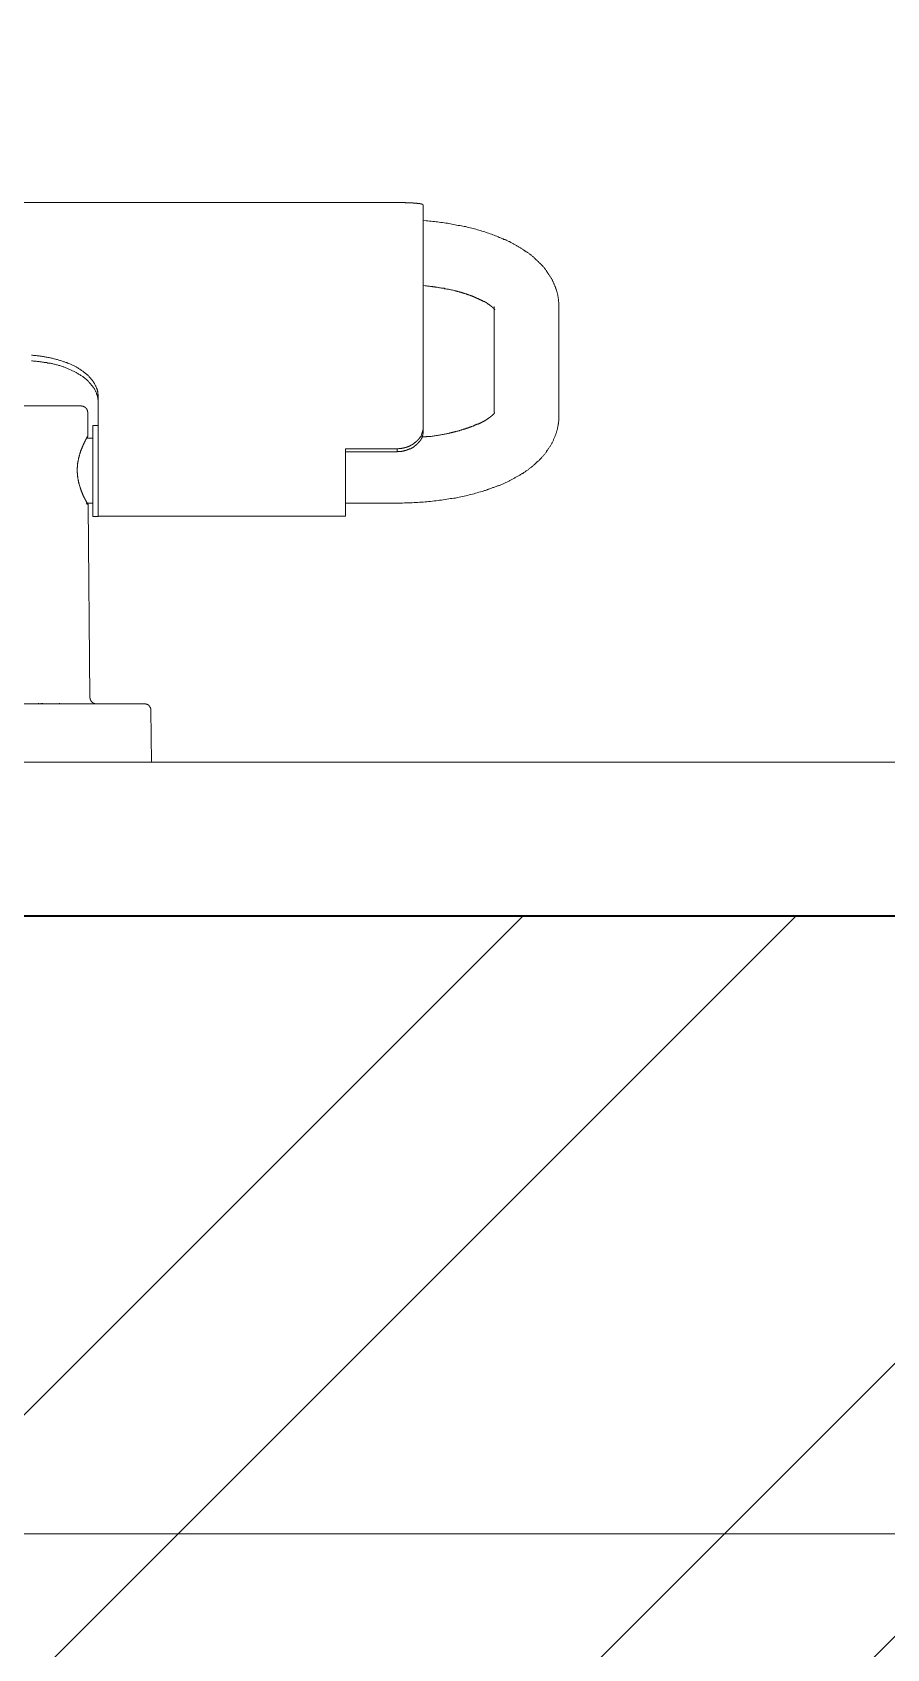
# Model space of a CAD drawing. Header units: millimetres. Extents: x -8913 to 62688, y -13000 to 43000.
# Drawn here: x 12871.2 to 13009.4, y 15881.4 to 16143 of the extents above; entities that cross this region are included whole.
import ezdxf
from ezdxf.xclip import XClip

# ---------------------------------------------------------------- set-up
doc = ezdxf.new("R2010")
doc.units = ezdxf.units.MM
doc.header["$MEASUREMENT"] = 0
doc.header["$XCLIPFRAME"] = 0
doc.linetypes.add('1735 X DT-5BR-Grids$0$CENTER2', pattern=[28.575, 19.05, -3.175, 3.175, -3.175])
for name, color, linetype, lineweight in [('1735 X DT-5BR-GFP$0$F--BLOCKWALL-3--HOLLOW', 3, 'Continuous', 35), ('1735 X DT-5BR-GFP$0$F--BLOCKWALL-HATCH--HOLLOW', 251, 'Continuous', 13), ('1735 X DT-5BR-GFP$0$M--PLASTER-0', 8, 'Continuous', 9), ('1735 X DT-5BR-GFP-Ext$0$A-HATCH ID PAVING', 251, 'Continuous', 0), ('1735 X DT-5BR-Grids$0$03--GRID', 252, '1735 X DT-5BR-Grids$0$CENTER2', 5), ('N--DRAINPOINT', 251, 'Continuous', 18), ('N--SANITARY-1', 9, 'Continuous', 18), ('Z--X-REF', 7, 'Continuous', 0)]:
    doc.layers.add(name, color=color, linetype=linetype, lineweight=lineweight)

# ---------------------------------------------------------------- blocks, each defined once
blk = doc.blocks.new('1735 X DT-5BR-GFP')
at = {"layer": '1735 X DT-5BR-GFP$0$F--BLOCKWALL-HATCH--HOLLOW'}
h = blk.add_hatch(dxfattribs=at)
h.set_pattern_fill('ANSI32', color=256, scale=250, style=0)
h.paths.add_polyline_path([(14750, 16000), (10250, 16000), (10250, 16100), (10050, 16100), (10050, 15700), (10250, 15700), (10250, 15800), (14750, 15800)])
at = {"layer": '1735 X DT-5BR-GFP$0$F--BLOCKWALL-3--HOLLOW'}
blk.add_lwpolyline([(10250, 16100), (10250, 16000), (14750, 16000)], dxfattribs=at)
at = {"layer": '1735 X DT-5BR-GFP$0$M--PLASTER-0'}
blk.add_lwpolyline([(14725, 17149.87), (14725, 16625), (13825, 16624.87), (13825, 16024.87), (11575, 16024.87), (11575, 16650)], dxfattribs=at)
blk = doc.blocks.new('1735 X DT-5BR-Grids')
at = {"layer": '1735 X DT-5BR-Grids$0$03--GRID', "ltscale": 50}
blk.add_line((-2878.651, 15899.999), (20742.863, 15899.999), dxfattribs=at)
blk = doc.blocks.new('1735 X DT-5BR-GFP-Ext')
at = {"layer": '1735 X DT-5BR-GFP-Ext$0$A-HATCH ID PAVING'}
h = blk.add_hatch(dxfattribs=at)
h.set_pattern_fill('AR-HBONE', color=253, scale=25)
h.paths.add_polyline_path([(2100, 19999.58), (3000, 19999.58), (3000, 24500), (7500, 24500), (7500.02, 22800), (10400.01, 22800), (15000, 22800), (15000.01, 6450), (10000, 6450), (10000, 5850), (7500, 5850), (7500, 8000), (3000, 7999.96), (2999.93, 15300.01), (2450.04, 15299.99), (2450, 16500), (3000, 16500), (3000, 18600), (2100, 18600)], flags=16)
h.paths.add_polyline_path([(1799.76, 23300.04), (200, 23300.04), (200, 14350), (1950, 14350), (1949.98, 6399.65), (6400, 6400), (6400, 200), (7350, 200), (9650, 200.01), (10000, 200.01), (10000, 4650), (15000, 4650), (15000.02, 299.76), (15500.02, 299.84), (15875.02, 299.9), (17450, 299.76), (17450, 1606.82), (16050, 1606.82), (16050, 23850), (8550, 23850), (8550, 25550), (2950, 25550), (2950, 26700), (2900, 26700), (2900, 26800), (2000, 26800), (2000, 26700), (2000, 26700), (1950, 26700), (1950, 23300.13)])
blk = doc.blocks.new('A$C491B616C')
at = {"lineweight": 9, "ltscale": 5}
for points in [[(-35.2, 0), (-35.03, -13.64)], [(-35.2, 0), (32.71, 0)], [(-35.03, -13.64), (-35.03, -13.73), (-35.03, -13.81), (-35.03, -13.9), (-35.03, -13.98), (-35.03, -14.07), (-35.03, -14.15), (-34.94, -14.15), (-34.94, -14.24), (-34.94, -14.32), (-34.86, -14.41), (-34.86, -14.5), (-34.77, -14.5), (-34.77, -14.58), (-34.77, -14.67), (-34.69, -14.67), (-34.69, -14.75), (-34.6, -14.75), (-34.6, -14.84), (-34.52, -14.84), (-34.52, -14.92), (-34.43, -14.92), (-34.43, -15.01), (-34.35, -15.01), (-34.26, -15.09), (-34.18, -15.09), (-34.18, -15.18), (-34.09, -15.18), (-34, -15.18), (-33.92, -15.26), (-33.83, -15.26), (-33.75, -15.26), (-33.66, -15.26), (-33.66, -15.35), (-33.58, -15.35), (-33.49, -15.35), (-33.41, -15.35), (-33.32, -15.35)], [(-1.2, -15.35), (-33.32, -15.35)], [(-19.01, -17.05), (-19.01, -16.97), (-19.01, -16.88), (-19.01, -16.8), (-19.09, -16.8), (-19.09, -16.71), (-19.09, -16.63), (-19.09, -16.54), (-19.09, -16.46), (-19.18, -16.46), (-19.18, -16.37), (-19.18, -16.29), (-19.26, -16.29), (-19.26, -16.2), (-19.26, -16.12), (-19.35, -16.12), (-19.35, -16.03), (-19.44, -15.95), (-19.44, -15.86), (-19.52, -15.86), (-19.52, -15.78), (-19.61, -15.78), (-19.69, -15.69), (-19.78, -15.69), (-19.78, -15.6), (-19.86, -15.6), (-19.86, -15.52), (-19.95, -15.52), (-20.03, -15.52), (-20.12, -15.43), (-20.2, -15.43), (-20.29, -15.43), (-20.29, -15.35), (-20.37, -15.35), (-20.46, -15.35), (-20.54, -15.35), (-20.63, -15.35), (-20.71, -15.35)], [(-11, -15.52), (-11, -15.35)], [(-6.57, -15.52), (-6.57, -15.35)], [(-6.23, -15.52), (-6.23, -15.35)], [(-5.46, -15.52), (-5.46, -15.35)], [(-19.01, -17.05), (-18.58, -67.53)], [(-21.14, -64.64), (-86.15, -64.64)], [(-86.15, -64.64), (-86.15, -82.37)], [(-19.78, -64.55), (-21.14, -64.55)], [(-21.14, -76.57), (-21.14, -64.55)], [(-19.78, -88.43), (-19.78, -64.55)], [(-18.5, -67.53), (-18.58, -67.45), (-18.58, -67.53), (-18.5, -67.53), (-18.5, -67.62), (-18.41, -67.62), (-18.41, -67.7), (-18.41, -67.79), (-18.33, -67.79), (-18.33, -67.88), (-18.33, -67.96), (-18.24, -67.96), (-18.24, -68.05), (-18.16, -68.13), (-18.16, -68.22), (-18.07, -68.3), (-18.07, -68.39), (-18.07, -68.47), (-17.99, -68.47), (-17.99, -68.56), (-17.9, -68.64), (-17.9, -68.73), (-17.82, -68.81), (-17.82, -68.9), (-17.73, -68.9), (-17.73, -68.98), (-17.73, -69.07), (-17.65, -69.16), (-17.65, -69.24), (-17.56, -69.32), (-17.56, -69.41), (-17.56, -69.49), (-17.48, -69.49), (-17.48, -69.58), (-17.39, -69.67), (-17.39, -69.75), (-17.39, -69.84), (-17.3, -69.92), (-17.22, -70.01), (-17.22, -70.09), (-17.22, -70.18), (-17.14, -70.26), (-17.14, -70.35), (-17.05, -70.43), (-17.05, -70.52), (-17.05, -70.6), (-16.97, -70.69), (-16.97, -70.78), (-16.88, -70.86), (-16.88, -70.94), (-16.88, -71.03), (-16.79, -71.12), (-16.79, -71.2), (-16.71, -71.29), (-16.71, -71.37), (-16.71, -71.46), (-16.62, -71.54), (-16.62, -71.71), (-16.54, -71.8), (-16.54, -71.88), (-16.54, -71.97), (-16.45, -72.05), (-16.45, -72.14), (-16.45, -72.22), (-16.37, -72.4), (-16.37, -72.48), (-16.37, -72.57), (-16.28, -72.65), (-16.28, -72.74), (-16.28, -72.82), (-16.2, -72.99), (-16.2, -73.08), (-16.2, -73.16), (-16.11, -73.25), (-16.11, -73.42), (-16.11, -73.5), (-16.03, -73.59), (-16.03, -73.67), (-16.03, -73.85), (-16.03, -73.93), (-15.94, -74.01), (-15.94, -74.19), (-15.94, -74.27), (-15.94, -74.36), (-15.86, -74.53), (-15.86, -74.61), (-15.86, -74.7), (-15.86, -74.87), (-15.86, -74.95), (-15.77, -75.04), (-15.77, -75.21), (-15.77, -75.29), (-15.77, -75.38), (-15.77, -75.55), (-15.77, -75.64), (-15.77, -75.72), (-15.77, -75.89), (-15.77, -75.98), (-15.69, -76.06), (-15.69, -76.23), (-15.69, -76.32), (-15.69, -76.49), (-15.69, -76.57), (-15.69, -76.66), (-15.69, -76.83), (-15.69, -76.92), (-15.69, -77), (-15.69, -77.17), (-15.69, -77.26), (-15.69, -77.43), (-15.77, -77.51), (-15.77, -77.6), (-15.77, -77.77), (-15.77, -77.85), (-15.77, -77.94), (-15.77, -78.11), (-15.77, -78.19), (-15.77, -78.28), (-15.77, -78.45), (-15.86, -78.53), (-15.86, -78.62), (-15.86, -78.79), (-15.86, -78.88), (-15.86, -78.96), (-15.94, -79.13), (-15.94, -79.22), (-15.94, -79.3), (-15.94, -79.39), (-16.03, -79.56), (-16.03, -79.64), (-16.03, -79.73), (-16.03, -79.9), (-16.11, -79.98), (-16.11, -80.07), (-16.11, -80.15), (-16.2, -80.24), (-16.2, -80.41), (-16.2, -80.49), (-16.28, -80.58), (-16.28, -80.67), (-16.28, -80.75), (-16.37, -80.92), (-16.37, -81.01), (-16.37, -81.09), (-16.45, -81.18), (-16.45, -81.26), (-16.45, -81.35), (-16.54, -81.43), (-16.54, -81.6), (-16.54, -81.69), (-16.62, -81.77), (-16.62, -81.86), (-16.71, -81.95), (-16.71, -82.03), (-16.71, -82.12), (-16.79, -82.2), (-16.79, -82.29), (-16.79, -82.37), (-16.88, -82.46), (-16.88, -82.54), (-16.97, -82.63), (-16.97, -82.71), (-16.97, -82.8), (-17.05, -82.88), (-17.05, -82.97), (-17.14, -83.05), (-17.14, -83.14), (-17.14, -83.22), (-17.22, -83.22), (-17.22, -83.31), (-17.22, -83.4), (-17.3, -83.48), (-17.3, -83.56), (-17.39, -83.65), (-17.39, -83.74), (-17.48, -83.82), (-17.48, -83.91), (-17.48, -83.99), (-17.56, -83.99), (-17.56, -84.08), (-17.65, -84.16), (-17.65, -84.25), (-17.73, -84.33), (-17.73, -84.42), (-17.73, -84.5), (-17.82, -84.5), (-17.82, -84.59), (-17.82, -84.67), (-17.9, -84.67), (-17.9, -84.76), (-17.99, -84.84), (-17.99, -84.93), (-17.99, -85.01), (-18.07, -85.01), (-18.07, -85.1), (-18.07, -85.19), (-18.16, -85.19), (-18.16, -85.27), (-18.16, -85.36), (-18.24, -85.36), (-18.24, -85.44), (-18.24, -85.53), (-18.33, -85.53), (-18.33, -85.61), (-18.41, -85.61), (-18.41, -85.7)], [(-99.69, -68.05), (-100.72, -68.05), (-101.14, -68.05), (-101.65, -68.13), (-102.17, -68.13), (-102.68, -68.13), (-103.1, -68.13), (-103.61, -68.13), (-104.13, -68.22), (-104.64, -68.22), (-105.06, -68.22), (-105.57, -68.3), (-106.08, -68.3), (-106.51, -68.3), (-107.02, -68.39), (-107.53, -68.39), (-107.96, -68.47), (-108.47, -68.47), (-108.98, -68.56), (-109.41, -68.64), (-109.92, -68.64), (-110.43, -68.73), (-110.86, -68.81), (-111.37, -68.81), (-111.79, -68.9), (-112.3, -68.98), (-112.73, -69.07), (-113.24, -69.16), (-113.67, -69.24), (-114.09, -69.32), (-114.6, -69.41), (-115.03, -69.41), (-115.54, -69.58), (-115.97, -69.67), (-116.39, -69.75), (-116.82, -69.84), (-117.33, -69.92), (-117.76, -70.01), (-118.18, -70.09), (-118.61, -70.26), (-119.04, -70.35), (-119.46, -70.43), (-119.89, -70.52), (-120.31, -70.69), (-120.74, -70.78), (-121.17, -70.94), (-121.59, -71.03), (-122.02, -71.12), (-122.27, -71.2), (-122.44, -71.29), (-122.61, -71.37), (-122.87, -71.37), (-123.04, -71.46), (-123.3, -71.54), (-123.47, -71.63), (-123.64, -71.71), (-123.89, -71.71), (-124.06, -71.8), (-124.23, -71.88), (-124.49, -71.97), (-124.66, -72.05), (-124.83, -72.14), (-125.08, -72.14), (-125.26, -72.22), (-125.43, -72.31), (-125.68, -72.4), (-125.85, -72.48), (-126.02, -72.57), (-126.19, -72.65), (-126.45, -72.74), (-126.62, -72.74), (-126.79, -72.82), (-126.96, -72.91), (-127.13, -72.99), (-127.39, -73.08), (-127.55, -73.16), (-127.73, -73.25), (-127.9, -73.33), (-128.07, -73.42), (-128.24, -73.5), (-128.49, -73.59), (-128.66, -73.67), (-128.83, -73.76), (-129.01, -73.85), (-129.18, -73.93), (-129.34, -74.01), (-129.51, -74.1), (-129.69, -74.19), (-129.86, -74.27), (-130.03, -74.36), (-130.2, -74.44), (-130.37, -74.53), (-130.54, -74.61), (-130.71, -74.78), (-130.88, -74.87), (-131.05, -74.95), (-131.22, -75.04), (-131.39, -75.12), (-131.56, -75.21), (-131.73, -75.29), (-131.9, -75.38), (-132.07, -75.55), (-132.24, -75.64), (-132.41, -75.72), (-132.5, -75.81), (-132.67, -75.89), (-132.84, -75.98), (-133.01, -76.15), (-133.18, -76.23), (-133.35, -76.32), (-133.44, -76.4), (-133.61, -76.57), (-133.78, -76.66), (-133.95, -76.74), (-134.12, -76.83), (-134.2, -77), (-134.37, -77.08), (-134.54, -77.17), (-134.63, -77.34), (-134.8, -77.43), (-134.97, -77.51), (-135.14, -77.68), (-135.22, -77.77), (-135.39, -77.85), (-135.48, -78.02), (-135.65, -78.11), (-135.82, -78.19), (-135.91, -78.36), (-136.08, -78.45), (-136.25, -78.62), (-136.33, -78.7), (-136.5, -78.88), (-136.59, -78.96), (-136.76, -79.13), (-136.84, -79.22), (-137.01, -79.3), (-137.1, -79.47), (-137.27, -79.64), (-137.35, -79.73), (-137.52, -79.9), (-137.61, -79.98), (-137.69, -80.15), (-137.86, -80.24), (-137.95, -80.41), (-138.12, -80.49), (-138.21, -80.67), (-138.29, -80.84), (-138.46, -80.92), (-138.55, -81.09), (-138.63, -81.26), (-138.8, -81.35), (-138.89, -81.52), (-138.97, -81.69), (-139.06, -81.77), (-139.23, -81.95), (-139.31, -82.12), (-139.4, -82.29), (-139.48, -82.37), (-139.57, -82.54), (-139.65, -82.71), (-139.74, -82.88), (-139.91, -82.97), (-139.99, -83.14), (-140.08, -83.31), (-140.17, -83.48), (-140.25, -83.65), (-140.34, -83.82), (-140.42, -83.91), (-140.51, -84.08), (-140.59, -84.25), (-140.68, -84.42), (-140.76, -84.59), (-140.76, -84.76), (-140.85, -84.93), (-140.93, -85.1), (-141.02, -85.27), (-141.1, -85.44), (-141.1, -85.61), (-141.19, -85.78), (-141.27, -85.95), (-141.36, -86.12), (-141.36, -86.29), (-141.44, -86.47), (-141.53, -86.63), (-141.53, -86.81), (-141.61, -86.97), (-141.61, -87.15), (-141.7, -87.32), (-141.78, -87.49), (-141.78, -87.66), (-141.78, -87.83), (-141.87, -88), (-141.87, -88.25), (-141.96, -88.43), (-141.96, -88.6), (-141.96, -88.77), (-142.04, -88.94), (-142.04, -89.11), (-142.04, -89.28), (-142.04, -89.45), (-142.13, -89.71), (-142.13, -89.88), (-142.13, -90.05), (-142.13, -90.22), (-142.13, -90.39), (-142.13, -90.56), (-142.13, -90.98)], [(-86.15, -68.05), (-99.69, -68.05)], [(-18.24, -68.05), (-19.78, -68.05)], [(-21.14, -85.78), (-21.14, -76.57)], [(-106.51, -86.55), (-106.51, -86.47), (-106.51, -86.38), (-106.43, -86.38), (-106.43, -86.29), (-106.43, -86.21), (-106.43, -86.12), (-106.43, -86.04), (-106.43, -85.95), (-106.43, -85.87), (-106.34, -85.87), (-106.34, -85.78), (-106.34, -85.7), (-106.34, -85.61), (-106.34, -85.53), (-106.26, -85.53), (-106.26, -85.44), (-106.26, -85.36), (-106.26, -85.27), (-106.17, -85.27), (-106.17, -85.19), (-106.17, -85.1), (-106.08, -85.01), (-106.08, -84.93), (-106, -84.93), (-106, -84.84), (-106, -84.76), (-105.91, -84.76), (-105.91, -84.67), (-105.83, -84.59), (-105.83, -84.5), (-105.74, -84.5)], [(-99.69, -82.37), (-99.86, -82.37), (-99.95, -82.37), (-100.12, -82.46), (-100.21, -82.46), (-100.29, -82.46), (-100.38, -82.46), (-100.46, -82.46), (-100.55, -82.46), (-100.63, -82.46), (-100.72, -82.46), (-100.8, -82.46), (-100.89, -82.54), (-100.97, -82.54), (-101.06, -82.54), (-101.14, -82.54), (-101.23, -82.54), (-101.32, -82.54), (-101.4, -82.54), (-101.4, -82.63), (-101.48, -82.63), (-101.57, -82.63), (-101.65, -82.63), (-101.74, -82.63), (-101.74, -82.71), (-101.82, -82.71), (-101.91, -82.71), (-102, -82.71), (-102.08, -82.71), (-102.08, -82.8), (-102.17, -82.8), (-102.25, -82.8), (-102.34, -82.8), (-102.34, -82.88), (-102.42, -82.88), (-102.51, -82.88), (-102.59, -82.97), (-102.68, -82.97), (-102.76, -82.97), (-102.76, -83.05), (-102.85, -83.05), (-102.93, -83.05), (-103.02, -83.14), (-103.1, -83.14), (-103.19, -83.22), (-103.27, -83.22), (-103.27, -83.31), (-103.36, -83.31), (-103.44, -83.31), (-103.44, -83.4), (-103.53, -83.4), (-103.61, -83.4), (-103.61, -83.48), (-103.7, -83.48), (-103.79, -83.56), (-103.87, -83.56), (-103.87, -83.65), (-103.96, -83.65), (-104.04, -83.74), (-104.13, -83.74), (-104.21, -83.82), (-104.3, -83.91), (-104.38, -83.99), (-104.47, -83.99), (-104.55, -84.08), (-104.64, -84.16), (-104.72, -84.16), (-104.72, -84.25), (-104.81, -84.25), (-104.81, -84.33), (-104.89, -84.33), (-104.89, -84.42), (-104.98, -84.42), (-104.98, -84.5), (-105.06, -84.5), (-105.06, -84.59), (-105.15, -84.59), (-105.15, -84.67), (-105.23, -84.67), (-105.23, -84.76), (-105.32, -84.76), (-105.32, -84.84), (-105.4, -84.84), (-105.4, -84.93), (-105.49, -84.93), (-105.49, -85.01), (-105.57, -85.1), (-105.57, -85.19), (-105.66, -85.19), (-105.66, -85.27), (-105.74, -85.36), (-105.83, -85.44), (-105.83, -85.53), (-105.91, -85.53), (-105.91, -85.61), (-106, -85.7), (-106, -85.78)], [(-105.74, -84.5), (-105.66, -84.33), (-105.57, -84.25), (-105.49, -84.16), (-105.4, -84.08), (-105.4, -83.99), (-105.32, -83.99), (-105.23, -83.91), (-105.23, -83.82), (-105.15, -83.82), (-105.15, -83.74), (-105.06, -83.74), (-105.06, -83.65), (-104.98, -83.65), (-104.98, -83.56), (-104.89, -83.56), (-104.89, -83.48), (-104.81, -83.48), (-104.72, -83.4), (-104.72, -83.31), (-104.64, -83.31), (-104.55, -83.22), (-104.47, -83.22), (-104.47, -83.14), (-104.38, -83.14), (-104.38, -83.05), (-104.3, -83.05), (-104.21, -82.97), (-104.13, -82.97), (-104.13, -82.88), (-104.04, -82.88), (-103.96, -82.8), (-103.87, -82.8), (-103.87, -82.71), (-103.79, -82.71), (-103.7, -82.71), (-103.7, -82.63), (-103.61, -82.63), (-103.53, -82.54), (-103.44, -82.54), (-103.36, -82.46), (-103.27, -82.46), (-103.27, -82.37), (-103.19, -82.37), (-103.1, -82.37), (-103.1, -82.29), (-103.02, -82.29), (-102.93, -82.29), (-102.85, -82.2), (-102.76, -82.2), (-102.68, -82.2), (-102.68, -82.12), (-102.59, -82.12), (-102.51, -82.12), (-102.42, -82.03), (-102.34, -82.03), (-102.25, -82.03), (-102.25, -81.95), (-102.17, -81.95), (-102.08, -81.95), (-102, -81.95), (-102, -81.86), (-101.91, -81.86), (-101.82, -81.86), (-101.74, -81.86), (-101.65, -81.77), (-101.57, -81.77), (-101.48, -81.77), (-101.4, -81.77), (-101.32, -81.69), (-101.23, -81.69), (-101.14, -81.69), (-101.06, -81.69), (-100.97, -81.69), (-100.89, -81.69), (-100.89, -81.6), (-100.8, -81.6), (-100.72, -81.6), (-100.63, -81.6), (-100.55, -81.6), (-100.46, -81.6), (-100.38, -81.6), (-100.29, -81.6), (-100.21, -81.6), (-100.12, -81.6), (-100.04, -81.6), (-99.95, -81.6), (-99.78, -81.6), (-99.69, -81.52)], [(-99.69, -81.52), (-99.69, -82.37)], [(-86.15, -81.52), (-99.69, -81.52)], [(-86.15, -82.37), (-99.69, -82.37)], [(-125.34, -91.75), (-125.26, -91.75), (-125.26, -91.67), (-125.17, -91.67), (-125.17, -91.58), (-125.08, -91.5), (-125.08, -91.41), (-125, -91.41), (-125, -91.33), (-124.91, -91.33), (-124.83, -91.24), (-124.83, -91.15), (-124.74, -91.15), (-124.66, -91.07), (-124.57, -91.07), (-124.57, -90.98), (-124.49, -90.98), (-124.49, -90.9), (-124.4, -90.9), (-124.4, -90.81), (-124.32, -90.81), (-124.23, -90.73), (-124.15, -90.73), (-124.15, -90.64), (-124.06, -90.64), (-124.06, -90.56), (-123.98, -90.56), (-123.89, -90.47), (-123.81, -90.47), (-123.81, -90.39), (-123.72, -90.39), (-123.64, -90.3), (-123.55, -90.22), (-123.47, -90.22), (-123.38, -90.13), (-123.3, -90.13), (-123.3, -90.05), (-123.21, -90.05), (-123.13, -89.96), (-123.04, -89.96), (-123.04, -89.88), (-122.95, -89.88), (-122.87, -89.88), (-122.78, -89.79), (-122.7, -89.71), (-122.61, -89.71), (-122.53, -89.62), (-122.44, -89.62), (-122.36, -89.53), (-122.27, -89.53), (-122.19, -89.45), (-122.1, -89.45), (-122.1, -89.36), (-122.02, -89.36), (-121.93, -89.36), (-121.85, -89.28), (-121.76, -89.28), (-121.68, -89.19), (-121.59, -89.11), (-121.51, -89.11), (-121.42, -89.11), (-121.34, -89.02), (-121.25, -89.02), (-121.17, -88.94), (-121.08, -88.94), (-121, -88.85), (-120.91, -88.85), (-120.82, -88.77), (-120.74, -88.77), (-120.65, -88.77), (-120.57, -88.68), (-120.48, -88.68), (-120.4, -88.6), (-120.31, -88.6), (-120.23, -88.6), (-120.14, -88.51), (-120.06, -88.51), (-120.06, -88.43), (-119.97, -88.43), (-119.89, -88.43), (-119.8, -88.34), (-119.72, -88.34), (-119.63, -88.25), (-119.55, -88.25), (-119.46, -88.25), (-119.29, -88.17), (-119.21, -88.17), (-119.12, -88.09), (-119.04, -88.09), (-118.95, -88.09), (-118.87, -88), (-118.78, -88), (-118.7, -88), (-118.61, -87.92), (-118.53, -87.92), (-118.44, -87.83), (-118.35, -87.83), (-118.27, -87.83), (-118.18, -87.74), (-118.1, -87.74), (-117.93, -87.74), (-117.84, -87.66), (-117.76, -87.66), (-117.67, -87.57), (-117.59, -87.57), (-117.5, -87.57), (-117.42, -87.49), (-117.25, -87.49), (-117.16, -87.49), (-117.08, -87.4), (-116.99, -87.4), (-116.91, -87.4), (-116.82, -87.32), (-116.65, -87.32), (-116.56, -87.32), (-116.48, -87.23), (-116.39, -87.23), (-116.31, -87.23), (-116.14, -87.15), (-116.05, -87.15), (-115.97, -87.06), (-115.88, -87.06), (-115.8, -87.06), (-115.63, -86.97), (-115.54, -86.97), (-115.46, -86.97), (-115.37, -86.97), (-115.2, -86.89), (-115.12, -86.89), (-115.03, -86.89), (-114.95, -86.81), (-114.78, -86.81), (-114.69, -86.81), (-114.6, -86.72), (-114.52, -86.72), (-114.35, -86.72), (-114.27, -86.63), (-114.18, -86.63), (-114.01, -86.63), (-113.92, -86.55), (-113.84, -86.55), (-113.75, -86.55), (-113.58, -86.55), (-113.41, -86.47), (-113.16, -86.38), (-112.9, -86.38), (-112.73, -86.29), (-112.48, -86.29), (-112.22, -86.21), (-112.05, -86.21), (-111.79, -86.12), (-111.54, -86.12), (-111.28, -86.04), (-111.11, -86.04), (-110.86, -85.95), (-110.6, -85.95), (-110.34, -85.87), (-110.09, -85.87), (-109.92, -85.87), (-109.66, -85.78), (-109.41, -85.78), (-109.15, -85.7), (-108.9, -85.7), (-108.64, -85.61), (-108.47, -85.61), (-108.3, -85.61), (-108.22, -85.61), (-108.04, -85.53), (-107.96, -85.53), (-107.79, -85.53), (-107.7, -85.53), (-107.53, -85.53), (-107.45, -85.53), (-107.28, -85.44), (-107.19, -85.44), (-107.11, -85.44), (-106.94, -85.44), (-106.85, -85.44), (-106.68, -85.44), (-106.6, -85.44), (-106.43, -85.44), (-106.34, -85.36), (-106.17, -85.36)], [(-106, -85.78), (-106.51, -87.49)], [(-106.51, -87.49), (-106.51, -86.55)], [(-106.51, -87.49), (-106.51, -146.41)], [(-21.14, -95.84), (-21.14, -85.78)], [(-21.14, -88.43), (-19.78, -88.43)], [(-19.78, -85.1), (-18.07, -85.1)], [(-18.24, -85.19), (-18.24, -85.27), (-18.24, -85.36), (-18.33, -85.36), (-18.33, -85.44), (-18.33, -85.53), (-18.41, -85.53), (-18.41, -85.61), (-18.41, -85.7)], [(-18.41, -85.7), (-18.41, -91.92)], [(-142.13, -90.98), (-142.13, -119.72)], [(-125.17, -119.72), (-125.17, -91.84)], [(-18.41, -91.92), (-18.41, -92.01), (-18.41, -92.09), (-18.33, -92.09), (-18.33, -92.18), (-18.33, -92.26), (-18.33, -92.35), (-18.33, -92.43), (-18.24, -92.43), (-18.24, -92.52), (-18.24, -92.6), (-18.24, -92.69), (-18.16, -92.69), (-18.16, -92.77), (-18.07, -92.86), (-18.07, -92.95), (-17.99, -92.95), (-17.99, -93.03), (-17.9, -93.03), (-17.9, -93.12), (-17.82, -93.12), (-17.82, -93.2), (-17.73, -93.2), (-17.73, -93.29), (-17.65, -93.29), (-17.56, -93.29), (-17.56, -93.37), (-17.48, -93.37), (-17.39, -93.46), (-17.3, -93.46), (-17.22, -93.46), (-17.22, -93.54), (-17.14, -93.54), (-17.05, -93.54), (-16.97, -93.54), (-16.88, -93.54), (-16.79, -93.54), (-16.79, -93.63), (-16.71, -93.63)], [(-3.67, -105.48), (-3.93, -105.48), (-4.18, -105.4), (-4.35, -105.4), (-4.61, -105.4), (-4.87, -105.4), (-5.12, -105.31), (-5.38, -105.31), (-5.63, -105.31), (-5.8, -105.22), (-6.06, -105.22), (-6.31, -105.22), (-6.57, -105.14), (-6.83, -105.14), (-7, -105.05), (-7.25, -105.05), (-7.51, -104.97), (-7.68, -104.97), (-7.93, -104.88), (-8.19, -104.88), (-8.44, -104.8), (-8.61, -104.8), (-8.87, -104.71), (-9.12, -104.71), (-9.3, -104.63), (-9.55, -104.54), (-9.72, -104.54), (-9.98, -104.46), (-10.23, -104.37), (-10.4, -104.37), (-10.66, -104.29), (-10.83, -104.2), (-11.08, -104.2), (-11.26, -104.12), (-11.51, -104.03), (-11.68, -103.95), (-11.94, -103.86), (-12.11, -103.86), (-12.28, -103.77), (-12.53, -103.69), (-12.7, -103.6), (-12.96, -103.52), (-13.13, -103.43), (-13.3, -103.35), (-13.47, -103.26), (-13.73, -103.18), (-13.9, -103.09), (-14.07, -103.01), (-14.24, -102.92), (-14.41, -102.84), (-14.66, -102.75), (-14.83, -102.67), (-15.01, -102.58), (-15.18, -102.5), (-15.35, -102.41), (-15.51, -102.32), (-15.69, -102.24), (-15.86, -102.16), (-16.03, -101.98), (-16.2, -101.9), (-16.37, -101.81), (-16.45, -101.73), (-16.62, -101.64), (-16.79, -101.47), (-16.97, -101.39), (-17.14, -101.3), (-17.22, -101.22), (-17.39, -101.04), (-17.56, -100.96), (-17.65, -100.88), (-17.82, -100.7), (-17.99, -100.62), (-18.07, -100.53), (-18.24, -100.36), (-18.33, -100.28), (-18.5, -100.19), (-18.58, -100.02), (-18.67, -99.94), (-18.84, -99.77), (-18.92, -99.68), (-19.01, -99.6), (-19.18, -99.43), (-19.26, -99.34), (-19.35, -99.17), (-19.44, -99.08), (-19.61, -98.91), (-19.69, -98.83), (-19.78, -98.66), (-19.86, -98.57), (-19.95, -98.4), (-20.03, -98.32), (-20.12, -98.15), (-20.2, -98.06), (-20.29, -97.89), (-20.29, -97.81), (-20.37, -97.63), (-20.46, -97.47), (-20.54, -97.38), (-20.63, -97.21), (-20.63, -97.12), (-20.71, -96.95), (-20.71, -96.78), (-20.8, -96.7), (-20.8, -96.61), (-20.88, -96.53), (-20.88, -96.44), (-20.88, -96.36), (-20.97, -96.27), (-20.97, -96.19), (-20.97, -96.1), (-20.97, -96.01), (-21.05, -95.93), (-21.05, -95.84), (-21.05, -95.76), (-21.05, -95.67), (-21.05, -95.59), (-21.05, -95.42), (-21.14, -95.25), (-21.14, -95.16), (-21.14, -94.99), (-21.14, -94.82), (-21.14, -94.74), (-21.14, -94.4)], [(-3.67, -106.93), (-3.93, -106.93), (-4.18, -106.84), (-4.35, -106.84), (-4.61, -106.84), (-4.87, -106.84), (-5.12, -106.76), (-5.38, -106.76), (-5.63, -106.76), (-5.8, -106.67), (-6.06, -106.67), (-6.31, -106.67), (-6.57, -106.59), (-6.83, -106.59), (-7, -106.5), (-7.25, -106.5), (-7.51, -106.42), (-7.68, -106.42), (-7.93, -106.33), (-8.19, -106.33), (-8.44, -106.25), (-8.61, -106.25), (-8.87, -106.16), (-9.12, -106.16), (-9.3, -106.08), (-9.55, -105.99), (-9.72, -105.99), (-9.98, -105.91), (-10.23, -105.82), (-10.4, -105.82), (-10.66, -105.74), (-10.83, -105.65), (-11.08, -105.57), (-11.26, -105.57), (-11.51, -105.48), (-11.68, -105.4), (-11.94, -105.31), (-12.11, -105.22), (-12.28, -105.22), (-12.53, -105.14), (-12.7, -105.05), (-12.96, -104.97), (-13.13, -104.88), (-13.3, -104.8), (-13.47, -104.71), (-13.73, -104.63), (-13.9, -104.54), (-14.07, -104.46), (-14.24, -104.37), (-14.41, -104.29), (-14.66, -104.2), (-14.83, -104.12), (-15.01, -104.03), (-15.18, -103.95), (-15.35, -103.86), (-15.51, -103.77), (-15.69, -103.69), (-15.86, -103.6), (-16.03, -103.43), (-16.2, -103.35), (-16.37, -103.26), (-16.45, -103.18), (-16.62, -103.09), (-16.79, -102.92), (-16.97, -102.84), (-17.14, -102.75), (-17.22, -102.67), (-17.39, -102.5), (-17.56, -102.41), (-17.65, -102.32), (-17.82, -102.16), (-17.99, -102.07), (-18.07, -101.98), (-18.24, -101.81), (-18.33, -101.73), (-18.5, -101.64), (-18.58, -101.47), (-18.67, -101.39), (-18.84, -101.22), (-18.92, -101.13), (-19.01, -101.04), (-19.18, -100.88), (-19.26, -100.79), (-19.35, -100.62), (-19.44, -100.53), (-19.61, -100.36), (-19.69, -100.28), (-19.78, -100.11), (-19.86, -100.02), (-19.95, -99.85), (-20.03, -99.77), (-20.12, -99.6), (-20.2, -99.51), (-20.29, -99.34), (-20.29, -99.25), (-20.37, -99.08), (-20.46, -98.91), (-20.54, -98.83), (-20.63, -98.66), (-20.63, -98.57), (-20.71, -98.4), (-20.71, -98.23), (-20.8, -98.15), (-20.8, -98.06), (-20.88, -97.98), (-20.88, -97.89), (-20.88, -97.81), (-20.97, -97.72), (-20.97, -97.63), (-20.97, -97.55), (-20.97, -97.47), (-21.05, -97.38), (-21.05, -97.29), (-21.05, -97.21), (-21.05, -97.12), (-21.05, -97.04), (-21.05, -96.87), (-21.14, -96.7), (-21.14, -96.61), (-21.14, -96.44), (-21.14, -96.27), (-21.14, -96.19), (-21.14, -95.84)], [(-1.2, -93.63), (-16.71, -93.63)], [(-142.13, -119.72), (-142.13, -120.06), (-142.13, -120.4), (-142.13, -120.66), (-142.13, -120.83), (-142.04, -121), (-142.04, -121.17), (-142.04, -121.34), (-142.04, -121.51), (-142.04, -121.68), (-141.96, -121.85), (-141.96, -122.02), (-141.96, -122.19), (-141.96, -122.28), (-141.87, -122.45), (-141.87, -122.62), (-141.87, -122.79), (-141.78, -122.96), (-141.78, -123.13), (-141.7, -123.3), (-141.7, -123.39), (-141.61, -123.56), (-141.61, -123.73), (-141.53, -123.9), (-141.53, -124.07), (-141.44, -124.24), (-141.36, -124.32), (-141.36, -124.5), (-141.27, -124.67), (-141.27, -124.84), (-141.19, -125.01), (-141.1, -125.09), (-141.1, -125.26), (-141.02, -125.43), (-140.93, -125.6), (-140.85, -125.69), (-140.85, -125.86), (-140.76, -126.03), (-140.68, -126.2), (-140.59, -126.29), (-140.51, -126.46), (-140.51, -126.63), (-140.42, -126.71), (-140.34, -126.88), (-140.25, -127.05), (-140.17, -127.14), (-140.08, -127.31), (-139.99, -127.48), (-139.91, -127.56), (-139.82, -127.74), (-139.74, -127.82), (-139.65, -127.99), (-139.57, -128.16), (-139.48, -128.25), (-139.4, -128.42), (-139.31, -128.5), (-139.23, -128.67), (-139.14, -128.76), (-139.06, -128.93), (-138.97, -129.02), (-138.89, -129.18), (-138.72, -129.27), (-138.63, -129.44), (-138.55, -129.53), (-138.46, -129.7), (-138.38, -129.78), (-138.29, -129.95), (-138.12, -130.04), (-138.04, -130.21), (-137.95, -130.29), (-137.86, -130.38), (-137.69, -130.55), (-137.61, -130.63), (-137.52, -130.81), (-137.44, -130.89), (-137.27, -130.98), (-137.18, -131.15), (-137.1, -131.23), (-136.93, -131.32), (-136.84, -131.49), (-136.76, -131.57), (-136.59, -131.66), (-136.5, -131.83), (-136.42, -131.91), (-136.25, -132), (-136.16, -132.08), (-135.99, -132.25), (-135.91, -132.34), (-135.82, -132.43), (-135.65, -132.51), (-135.56, -132.68), (-135.39, -132.77), (-135.31, -132.85), (-135.14, -132.94), (-135.05, -133.11), (-134.88, -133.19), (-134.8, -133.28), (-134.63, -133.36), (-134.54, -133.45), (-134.37, -133.53), (-134.29, -133.7), (-134.12, -133.79), (-133.95, -133.87), (-133.86, -133.96), (-133.69, -134.05), (-133.61, -134.13), (-133.44, -134.22), (-133.35, -134.3), (-133.18, -134.47), (-133.01, -134.56), (-132.92, -134.64), (-132.75, -134.73), (-132.58, -134.81), (-132.5, -134.9), (-132.33, -134.98), (-132.16, -135.07), (-132.07, -135.15), (-131.9, -135.24), (-131.73, -135.32), (-131.56, -135.41), (-131.48, -135.5), (-131.3, -135.58), (-131.13, -135.66), (-131.05, -135.75), (-130.88, -135.84), (-130.71, -135.92), (-130.54, -136.01), (-130.37, -136.09), (-130.28, -136.18), (-130.11, -136.26), (-129.94, -136.35), (-129.77, -136.43), (-129.6, -136.52), (-129.51, -136.6), (-129.34, -136.69), (-129.18, -136.78), (-129.01, -136.78), (-128.83, -136.86), (-128.66, -136.94), (-128.49, -137.03), (-128.32, -137.12), (-128.24, -137.2), (-128.07, -137.29), (-127.9, -137.37), (-127.73, -137.37), (-127.55, -137.46), (-127.39, -137.54), (-127.22, -137.63), (-127.04, -137.71), (-126.87, -137.8), (-126.7, -137.88), (-126.53, -137.88), (-126.36, -137.97), (-126.19, -138.05), (-125.85, -138.22), (-125.51, -138.31), (-125.17, -138.48), (-124.83, -138.57), (-124.49, -138.74), (-124.15, -138.82), (-123.72, -138.99), (-123.38, -139.08), (-123.04, -139.16), (-122.7, -139.33), (-122.27, -139.42), (-121.93, -139.5), (-121.59, -139.67), (-121.17, -139.76), (-120.82, -139.85), (-120.4, -140.02), (-120.06, -140.1), (-119.63, -140.19), (-119.29, -140.27), (-118.87, -140.36), (-118.53, -140.44), (-118.1, -140.53), (-117.76, -140.7), (-117.33, -140.78), (-116.91, -140.87), (-116.56, -140.95), (-116.14, -141.04), (-115.71, -141.04), (-115.29, -141.12), (-114.95, -141.21), (-114.52, -141.29), (-114.09, -141.38), (-113.67, -141.46), (-113.24, -141.55), (-112.9, -141.63), (-112.48, -141.63), (-112.05, -141.72), (-111.62, -141.81), (-111.2, -141.81), (-110.77, -141.89), (-110.34, -141.98), (-109.92, -141.98), (-109.49, -142.06), (-109.07, -142.06), (-108.64, -142.15), (-108.22, -142.15), (-107.79, -142.23), (-107.36, -142.23), (-106.51, -142.32)], [(-106.51, -146.41), (-106.43, -146.41), (-106.43, -146.5), (-106.34, -146.5), (-106.34, -146.58), (-106.26, -146.58), (-106.17, -146.58), (-106.08, -146.58), (-106.08, -146.67), (-106, -146.67), (-105.91, -146.67), (-105.83, -146.67), (-105.74, -146.67), (-105.66, -146.67), (-105.66, -146.75), (-105.57, -146.75), (-105.49, -146.75), (-105.4, -146.75), (-105.32, -146.75), (-105.23, -146.75), (-105.15, -146.75), (-105.06, -146.75), (-104.98, -146.75), (-104.89, -146.84), (-104.81, -146.84), (-104.72, -146.84), (-104.64, -146.84), (-104.55, -146.84), (-104.47, -146.84), (-104.38, -146.84), (-104.3, -146.84), (-104.21, -146.84), (-104.13, -146.84), (-104.04, -146.84), (-103.96, -146.84), (-103.87, -146.84), (-103.87, -146.92), (-103.79, -146.92), (-103.7, -146.92), (-103.61, -146.92), (-103.53, -146.92), (-103.44, -146.92), (-103.36, -146.92), (-103.27, -146.92), (-103.19, -146.92), (-103.1, -146.92), (-103.02, -146.92), (-102.93, -146.92), (-102.85, -146.92), (-102.76, -146.92), (-102.68, -146.92), (-102.59, -146.92), (-102.51, -146.92), (-102.42, -146.92), (-102.34, -146.92), (-102.25, -146.92), (-102.17, -146.92), (-102.08, -146.92), (-102, -146.92), (-101.91, -146.92), (-101.82, -147.01), (-101.74, -147.01), (-101.65, -147.01), (-101.57, -147.01), (-101.48, -147.01), (-101.4, -147.01), (-101.32, -147.01), (-101.23, -147.01), (-101.14, -147.01), (-101.06, -147.01), (-100.97, -147.01), (-100.89, -147.01), (-100.8, -147.01), (-100.72, -147.01), (-100.55, -147.01), (-100.38, -147.01), (-100.21, -147.01), (-100.04, -147.01), (-99.69, -147.01)], [(97.29, -147.01), (-99.69, -147.01)]]:
    blk.add_lwpolyline(points, dxfattribs=at)
for points, knots in [([(-17.99, -67.88), (-17.99, -67.88), (-18.07, -67.88), (-18.07, -67.88), (-18.07, -67.88), (-18.16, -67.88), (-18.16, -67.88), (-18.16, -67.88), (-18.24, -67.88), (-18.24, -67.88), (-18.24, -67.88), (-18.33, -67.88), (-18.33, -67.88), (-18.33, -67.88), (-18.33, -67.79), (-18.33, -67.79), (-18.33, -67.79), (-18.41, -67.79), (-18.41, -67.79), (-18.41, -67.79), (-18.41, -67.7), (-18.41, -67.7), (-18.41, -67.7), (-18.5, -67.7), (-18.5, -67.7), (-18.5, -67.7), (-18.5, -67.62), (-18.5, -67.62), (-18.5, -67.62), (-18.5, -67.7), (-18.5, -67.7), (-18.5, -67.7), (-18.5, -67.79), (-18.5, -67.79), (-18.5, -67.79), (-18.41, -67.79), (-18.41, -67.79), (-18.41, -67.79), (-18.41, -67.88), (-18.41, -67.88), (-18.41, -67.88), (-18.41, -67.96), (-18.41, -67.96), (-18.41, -67.96), (-18.33, -67.96), (-18.33, -67.96), (-18.33, -67.96), (-18.33, -68.05), (-18.33, -68.05), (-18.33, -68.05), (-18.33, -68.13), (-18.33, -68.13), (-18.33, -68.13), (-18.24, -68.13), (-18.24, -68.13)], [0, 0, 0, 0, 1, 1, 1, 2, 2, 2, 3, 3, 3, 4, 4, 4, 5, 5, 5, 6, 6, 6, 7, 7, 7, 8, 8, 8, 9, 9, 9, 10, 10, 10, 11, 11, 11, 12, 12, 12, 13, 13, 13, 14, 14, 14, 15, 15, 15, 16, 16, 16, 17, 17, 17, 18, 18, 18, 18]), ([(-106.51, -125.26), (-106.51, -125.26), (-107.02, -125.18), (-107.02, -125.18), (-107.02, -125.18), (-107.28, -125.18), (-107.28, -125.18), (-107.28, -125.18), (-107.45, -125.18), (-107.45, -125.18), (-107.45, -125.18), (-107.7, -125.09), (-107.7, -125.09), (-107.7, -125.09), (-107.96, -125.09), (-107.96, -125.09), (-107.96, -125.09), (-108.22, -125.09), (-108.22, -125.09), (-108.22, -125.09), (-108.47, -125.01), (-108.47, -125.01), (-108.47, -125.01), (-108.73, -125.01), (-108.73, -125.01), (-108.73, -125.01), (-108.98, -125.01), (-108.98, -125.01), (-108.98, -125.01), (-109.07, -124.92), (-109.07, -124.92), (-109.07, -124.92), (-109.24, -124.92), (-109.24, -124.92), (-109.24, -124.92), (-109.32, -124.92), (-109.32, -124.92), (-109.32, -124.92), (-109.41, -124.92), (-109.41, -124.92), (-109.41, -124.92), (-109.58, -124.92), (-109.58, -124.92), (-109.58, -124.92), (-109.66, -124.84), (-109.66, -124.84), (-109.66, -124.84), (-109.83, -124.84), (-109.83, -124.84), (-109.83, -124.84), (-109.92, -124.84), (-109.92, -124.84), (-109.92, -124.84), (-110, -124.84), (-110, -124.84), (-110, -124.84), (-110.17, -124.84), (-110.17, -124.84), (-110.17, -124.84), (-110.43, -124.75), (-110.43, -124.75), (-110.43, -124.75), (-110.6, -124.75), (-110.6, -124.75), (-110.6, -124.75), (-110.86, -124.67), (-110.86, -124.67), (-110.86, -124.67), (-111.11, -124.67), (-111.11, -124.67), (-111.11, -124.67), (-111.37, -124.58), (-111.37, -124.58), (-111.37, -124.58), (-111.54, -124.58), (-111.54, -124.58), (-111.54, -124.58), (-111.79, -124.5), (-111.79, -124.5), (-111.79, -124.5), (-112.05, -124.5), (-112.05, -124.5), (-112.05, -124.5), (-112.22, -124.41), (-112.22, -124.41), (-112.22, -124.41), (-112.48, -124.41), (-112.48, -124.41), (-112.48, -124.41), (-112.73, -124.32), (-112.73, -124.32), (-112.73, -124.32), (-112.9, -124.32), (-112.9, -124.32), (-112.9, -124.32), (-113.16, -124.24), (-113.16, -124.24), (-113.16, -124.24), (-113.41, -124.15), (-113.41, -124.15), (-113.41, -124.15), (-113.58, -124.15), (-113.58, -124.15), (-113.58, -124.15), (-113.84, -124.07), (-113.84, -124.07), (-113.84, -124.07), (-114.01, -124.07), (-114.01, -124.07), (-114.01, -124.07), (-114.27, -123.98), (-114.27, -123.98), (-114.27, -123.98), (-114.43, -123.98), (-114.43, -123.98), (-114.43, -123.98), (-114.69, -123.9), (-114.69, -123.9), (-114.69, -123.9), (-114.86, -123.81), (-114.86, -123.81), (-114.86, -123.81), (-115.03, -123.81), (-115.03, -123.81), (-115.03, -123.81), (-115.12, -123.81), (-115.12, -123.81), (-115.12, -123.81), (-115.2, -123.73), (-115.2, -123.73), (-115.2, -123.73), (-115.29, -123.73), (-115.29, -123.73), (-115.29, -123.73), (-115.46, -123.73), (-115.46, -123.73), (-115.46, -123.73), (-115.54, -123.64), (-115.54, -123.64), (-115.54, -123.64), (-115.63, -123.64), (-115.63, -123.64), (-115.63, -123.64), (-115.71, -123.64), (-115.71, -123.64), (-115.71, -123.64), (-115.88, -123.56), (-115.88, -123.56), (-115.88, -123.56), (-115.97, -123.56), (-115.97, -123.56), (-115.97, -123.56), (-116.05, -123.56), (-116.05, -123.56), (-116.05, -123.56), (-116.14, -123.47), (-116.14, -123.47), (-116.14, -123.47), (-116.22, -123.47), (-116.22, -123.47), (-116.22, -123.47), (-116.39, -123.47), (-116.39, -123.47), (-116.39, -123.47), (-116.48, -123.39), (-116.48, -123.39), (-116.48, -123.39), (-116.56, -123.39), (-116.56, -123.39), (-116.56, -123.39), (-116.65, -123.39), (-116.65, -123.39), (-116.65, -123.39), (-116.74, -123.3), (-116.74, -123.3), (-116.74, -123.3), (-116.82, -123.3), (-116.82, -123.3), (-116.82, -123.3), (-116.99, -123.3), (-116.99, -123.3), (-116.99, -123.3), (-117.08, -123.22), (-117.08, -123.22), (-117.08, -123.22), (-117.16, -123.22), (-117.16, -123.22), (-117.16, -123.22), (-117.25, -123.22), (-117.25, -123.22), (-117.25, -123.22), (-117.33, -123.13), (-117.33, -123.13), (-117.33, -123.13), (-117.42, -123.13), (-117.42, -123.13), (-117.42, -123.13), (-117.5, -123.13), (-117.5, -123.13), (-117.5, -123.13), (-117.67, -123.05), (-117.67, -123.05), (-117.67, -123.05), (-117.76, -123.05), (-117.76, -123.05), (-117.76, -123.05), (-117.84, -123.05), (-117.84, -123.05), (-117.84, -123.05), (-117.93, -122.96), (-117.93, -122.96), (-117.93, -122.96), (-118.01, -122.96), (-118.01, -122.96), (-118.01, -122.96), (-118.1, -122.88), (-118.1, -122.88), (-118.1, -122.88), (-118.18, -122.88), (-118.18, -122.88), (-118.18, -122.88), (-118.27, -122.88), (-118.27, -122.88), (-118.27, -122.88), (-118.35, -122.79), (-118.35, -122.79), (-118.35, -122.79), (-118.44, -122.79), (-118.44, -122.79), (-118.44, -122.79), (-118.53, -122.79), (-118.53, -122.79), (-118.53, -122.79), (-118.7, -122.71), (-118.7, -122.71), (-118.7, -122.71), (-118.78, -122.71), (-118.78, -122.71), (-118.78, -122.71), (-118.87, -122.62), (-118.87, -122.62), (-118.87, -122.62), (-118.95, -122.62), (-118.95, -122.62), (-118.95, -122.62), (-119.04, -122.62), (-119.04, -122.62), (-119.04, -122.62), (-119.12, -122.54), (-119.12, -122.54), (-119.12, -122.54), (-119.21, -122.54), (-119.21, -122.54), (-119.21, -122.54), (-119.29, -122.54), (-119.29, -122.54), (-119.29, -122.54), (-119.38, -122.45), (-119.38, -122.45), (-119.38, -122.45), (-119.46, -122.45), (-119.46, -122.45), (-119.46, -122.45), (-119.55, -122.36), (-119.55, -122.36), (-119.55, -122.36), (-119.63, -122.36), (-119.63, -122.36), (-119.63, -122.36), (-119.72, -122.36), (-119.72, -122.36), (-119.72, -122.36), (-119.8, -122.28), (-119.8, -122.28), (-119.8, -122.28), (-119.89, -122.28), (-119.89, -122.28), (-119.89, -122.28), (-119.97, -122.19), (-119.97, -122.19), (-119.97, -122.19), (-120.06, -122.19), (-120.06, -122.19), (-120.06, -122.19), (-120.14, -122.19), (-120.14, -122.19), (-120.14, -122.19), (-120.23, -122.11), (-120.23, -122.11), (-120.23, -122.11), (-120.31, -122.11), (-120.31, -122.11), (-120.31, -122.11), (-120.4, -122.02), (-120.4, -122.02), (-120.4, -122.02), (-120.48, -122.02), (-120.48, -122.02), (-120.48, -122.02), (-120.57, -122.02), (-120.57, -122.02), (-120.57, -122.02), (-120.57, -121.94), (-120.57, -121.94), (-120.57, -121.94), (-120.65, -121.94), (-120.65, -121.94), (-120.65, -121.94), (-120.74, -121.85), (-120.74, -121.85), (-120.74, -121.85), (-120.82, -121.85), (-120.82, -121.85), (-120.82, -121.85), (-120.91, -121.85), (-120.91, -121.85), (-120.91, -121.85), (-121, -121.77), (-121, -121.77), (-121, -121.77), (-121.08, -121.77), (-121.08, -121.77), (-121.08, -121.77), (-121.17, -121.68), (-121.17, -121.68), (-121.17, -121.68), (-121.25, -121.68), (-121.25, -121.68), (-121.25, -121.68), (-121.34, -121.59), (-121.34, -121.59), (-121.34, -121.59), (-121.42, -121.59), (-121.42, -121.59), (-121.42, -121.59), (-121.51, -121.51), (-121.51, -121.51), (-121.51, -121.51), (-121.59, -121.51), (-121.59, -121.51), (-121.59, -121.51), (-121.68, -121.51), (-121.68, -121.51), (-121.68, -121.51), (-121.76, -121.43), (-121.76, -121.43), (-121.76, -121.43), (-121.85, -121.34), (-121.85, -121.34), (-121.85, -121.34), (-121.93, -121.34), (-121.93, -121.34), (-121.93, -121.34), (-122.02, -121.34), (-122.02, -121.34), (-122.02, -121.34), (-122.1, -121.25), (-122.1, -121.25), (-122.1, -121.25), (-122.19, -121.17), (-122.19, -121.17), (-122.19, -121.17), (-122.27, -121.17), (-122.27, -121.17), (-122.27, -121.17), (-122.36, -121.17), (-122.36, -121.17), (-122.36, -121.17), (-122.36, -121.08), (-122.36, -121.08), (-122.36, -121.08), (-122.44, -121.08), (-122.44, -121.08), (-122.44, -121.08), (-122.53, -121), (-122.53, -121), (-122.53, -121), (-122.61, -121), (-122.61, -121), (-122.61, -121), (-122.7, -120.91), (-122.7, -120.91), (-122.7, -120.91), (-122.78, -120.91), (-122.78, -120.91), (-122.78, -120.91), (-122.78, -120.83), (-122.78, -120.83), (-122.78, -120.83), (-122.87, -120.83), (-122.87, -120.83), (-122.87, -120.83), (-122.95, -120.83), (-122.95, -120.83), (-122.95, -120.83), (-122.95, -120.74), (-122.95, -120.74), (-122.95, -120.74), (-123.04, -120.74), (-123.04, -120.74), (-123.04, -120.74), (-123.13, -120.66), (-123.13, -120.66), (-123.13, -120.66), (-123.21, -120.66), (-123.21, -120.66), (-123.21, -120.66), (-123.3, -120.57), (-123.3, -120.57), (-123.3, -120.57), (-123.38, -120.49), (-123.38, -120.49), (-123.38, -120.49), (-123.47, -120.49), (-123.47, -120.49), (-123.47, -120.49), (-123.55, -120.4), (-123.55, -120.4), (-123.55, -120.4), (-123.64, -120.32), (-123.64, -120.32), (-123.64, -120.32), (-123.72, -120.32), (-123.72, -120.32), (-123.72, -120.32), (-123.81, -120.23), (-123.81, -120.23), (-123.81, -120.23), (-123.89, -120.23), (-123.89, -120.23), (-123.89, -120.23), (-123.89, -120.15), (-123.89, -120.15), (-123.89, -120.15), (-123.98, -120.15), (-123.98, -120.15), (-123.98, -120.15), (-124.06, -120.06), (-124.06, -120.06), (-124.06, -120.06), (-124.15, -119.98), (-124.15, -119.98), (-124.15, -119.98), (-124.23, -119.98), (-124.23, -119.98), (-124.23, -119.98), (-124.23, -119.89), (-124.23, -119.89), (-124.23, -119.89), (-124.32, -119.89), (-124.32, -119.89), (-124.32, -119.89), (-124.32, -119.8), (-124.32, -119.8), (-124.32, -119.8), (-124.4, -119.8), (-124.4, -119.8), (-124.4, -119.8), (-124.49, -119.72), (-124.49, -119.72), (-124.49, -119.72), (-124.57, -119.72), (-124.57, -119.72), (-124.57, -119.72), (-124.57, -119.63), (-124.57, -119.63), (-124.57, -119.63), (-124.66, -119.63), (-124.66, -119.63), (-124.66, -119.63), (-124.66, -119.55), (-124.66, -119.55), (-124.66, -119.55), (-124.74, -119.55), (-124.74, -119.55), (-124.74, -119.55), (-124.74, -119.47), (-124.74, -119.47), (-124.74, -119.47), (-124.83, -119.47), (-124.83, -119.47), (-124.83, -119.47), (-124.83, -119.38), (-124.83, -119.38), (-124.83, -119.38), (-124.91, -119.38), (-124.91, -119.38), (-124.91, -119.38), (-124.91, -119.29), (-124.91, -119.29), (-124.91, -119.29), (-125, -119.29), (-125, -119.29), (-125, -119.29), (-125, -119.21), (-125, -119.21), (-125, -119.21), (-125.08, -119.21), (-125.08, -119.21), (-125.08, -119.21), (-125.08, -119.12), (-125.08, -119.12), (-125.08, -119.12), (-125.17, -119.12), (-125.17, -119.12), (-125.17, -119.12), (-125.17, -119.04), (-125.17, -119.04), (-125.17, -119.04), (-125.26, -119.04), (-125.26, -119.04), (-125.26, -119.04), (-125.26, -118.95), (-125.26, -118.95), (-125.26, -118.95), (-125.34, -118.95), (-125.34, -118.95), (-125.34, -118.95), (-125.34, -118.87), (-125.34, -118.87), (-125.34, -118.87), (-125.34, -118.95), (-125.34, -118.95)], [0, 0, 0, 0, 1, 1, 1, 2, 2, 2, 3, 3, 3, 4, 4, 4, 5, 5, 5, 6, 6, 6, 7, 7, 7, 8, 8, 8, 9, 9, 9, 10, 10, 10, 11, 11, 11, 12, 12, 12, 13, 13, 13, 14, 14, 14, 15, 15, 15, 16, 16, 16, 17, 17, 17, 18, 18, 18, 19, 19, 19, 20, 20, 20, 21, 21, 21, 22, 22, 22, 23, 23, 23, 24, 24, 24, 25, 25, 25, 26, 26, 26, 27, 27, 27, 28, 28, 28, 29, 29, 29, 30, 30, 30, 31, 31, 31, 32, 32, 32, 33, 33, 33, 34, 34, 34, 35, 35, 35, 36, 36, 36, 37, 37, 37, 38, 38, 38, 39, 39, 39, 40, 40, 40, 41, 41, 41, 42, 42, 42, 43, 43, 43, 44, 44, 44, 45, 45, 45, 46, 46, 46, 47, 47, 47, 48, 48, 48, 49, 49, 49, 50, 50, 50, 51, 51, 51, 52, 52, 52, 53, 53, 53, 54, 54, 54, 55, 55, 55, 56, 56, 56, 57, 57, 57, 58, 58, 58, 59, 59, 59, 60, 60, 60, 61, 61, 61, 62, 62, 62, 63, 63, 63, 64, 64, 64, 65, 65, 65, 66, 66, 66, 67, 67, 67, 68, 68, 68, 69, 69, 69, 70, 70, 70, 71, 71, 71, 72, 72, 72, 73, 73, 73, 74, 74, 74, 75, 75, 75, 76, 76, 76, 77, 77, 77, 78, 78, 78, 79, 79, 79, 80, 80, 80, 81, 81, 81, 82, 82, 82, 83, 83, 83, 84, 84, 84, 85, 85, 85, 86, 86, 86, 87, 87, 87, 88, 88, 88, 89, 89, 89, 90, 90, 90, 91, 91, 91, 92, 92, 92, 93, 93, 93, 94, 94, 94, 95, 95, 95, 96, 96, 96, 97, 97, 97, 98, 98, 98, 99, 99, 99, 100, 100, 100, 101, 101, 101, 102, 102, 102, 103, 103, 103, 104, 104, 104, 105, 105, 105, 106, 106, 106, 107, 107, 107, 108, 108, 108, 109, 109, 109, 110, 110, 110, 111, 111, 111, 112, 112, 112, 113, 113, 113, 114, 114, 114, 115, 115, 115, 116, 116, 116, 117, 117, 117, 118, 118, 118, 119, 119, 119, 120, 120, 120, 121, 121, 121, 122, 122, 122, 123, 123, 123, 124, 124, 124, 125, 125, 125, 126, 126, 126, 127, 127, 127, 128, 128, 128, 129, 129, 129, 130, 130, 130, 131, 131, 131, 132, 132, 132, 133, 133, 133, 134, 134, 134, 135, 135, 135, 136, 136, 136, 137, 137, 137, 138, 138, 138, 139, 139, 139, 140, 140, 140, 141, 141, 141, 142, 142, 142, 143, 143, 143, 144, 144, 144, 145, 145, 145, 146, 146, 146, 147, 147, 147, 148, 148, 148, 149, 149, 149, 150, 150, 150, 151, 151, 151, 152, 152, 152, 153, 153, 153, 154, 154, 154, 155, 155, 155, 156, 156, 156, 157, 157, 157, 158, 158, 158, 159, 159, 159, 160, 160, 160, 161, 161, 161, 162, 162, 162, 163, 163, 163, 164, 164, 164, 165, 165, 165, 166, 166, 166, 167, 167, 167, 168, 168, 168, 169, 169, 169, 170, 170, 170, 171, 171, 171, 172, 172, 172, 173, 173, 173, 174, 174, 174, 174])]:
    blk.add_open_spline(points, degree=3, knots=knots, dxfattribs=at)
blk = doc.blocks.new('A$C08C56E5F')
at = {"layer": 'N--SANITARY-1', "xscale": 0.6161137440758294, "yscale": 0.6161137440758294, "zscale": 0.6161137440758294, "rotation": 180}
blk.add_blockref('A$C491B616C', (-2131.22, 9574.88, 0), dxfattribs=at)

msp = doc.modelspace()

# ---------------------------------------------------------------- block references
at = {"layer": 'Z--X-REF'}
msp.add_blockref('1735 X DT-5BR-GFP-Ext', (0, 0), dxfattribs=at)

# ---------------------------------------------------------------- next in the draw order: block references
ref = msp.add_blockref('1735 X DT-5BR-GFP', (0, 0), dxfattribs=at)
XClip(ref).set_block_clipping_path([(-588.6123145858, -1067.9046505302), (17664.3925911275, 31096.0074428726)])

# ---------------------------------------------------------------- next in the draw order: block references
msp.add_blockref('1735 X DT-5BR-Grids', (0, 0))
at = {"layer": 'N--DRAINPOINT'}
msp.add_blockref('A$C08C56E5F', (15000.01, 6450, 0), dxfattribs=at)

doc.saveas('drawing.dxf')
